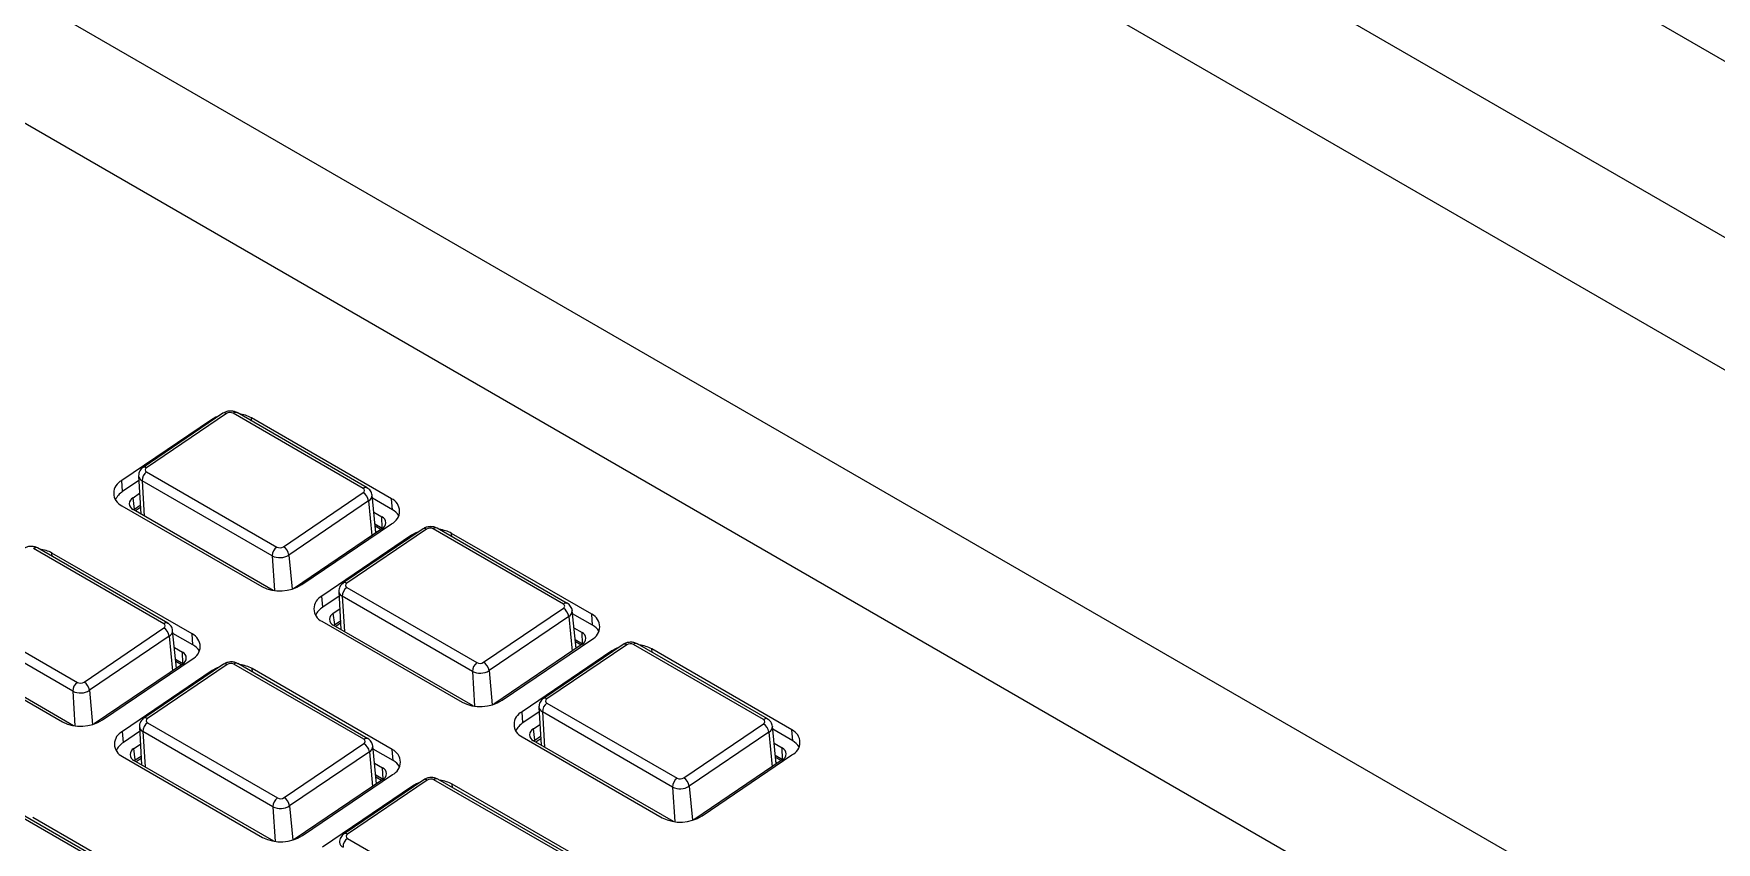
# Model space of a CAD drawing. Header units: millimetres. Extents: x 102 to 710, y 145 to 429.
# Drawn here: x 522.2 to 581.7, y 349.7 to 378.3 of the extents above; entities that cross this region are included whole.
import ezdxf

# ---------------------------------------------------------------- set-up
doc = ezdxf.new("R2010")
doc.units = ezdxf.units.MM

msp = doc.modelspace()

# ---------------------------------------------------------------- linework, layer by layer
at = {"color": 7, "linetype": 'Continuous', "lineweight": 25}
for p, q in [((617.3856, 356.8715), (492.4625, 428.988)), ((486.1588, 426.4077), (610.9479, 354.3685)), ((607.921, 351.432), (483.0837, 423.4991)), ((475.5553, 406.4033), (578.2449, 347.1219)), ((474.5393, 402.4909), (575.0017, 344.4953)), ((528.5296, 364.6475), (525.3597, 362.4973)), ((528.9327, 364.8762), (526.1151, 362.965)), ((529.0576, 364.8638), (526.24, 362.9525)), ((528.9351, 364.8778), (528.9327, 364.8762)), ((533.8896, 362.2221), (529.2934, 364.8754)), ((529.4283, 364.9004), (529.4338, 364.8975)), ((534.03, 362.2441), (529.4338, 364.8975)), ((534.8909, 361.8596), (529.9411, 364.7171)), ((525.9573, 362.664), (526.0337, 361.318)), ((526.1151, 362.965), (526.1175, 362.9665)), ((526.2404, 362.8045), (530.8366, 360.1512)), ((525.3906, 362.1084), (525.3597, 362.4973)), ((525.9666, 362.4991), (525.3906, 362.1084)), ((525.7626, 361.8936), (525.9922, 362.0493)), ((530.6757, 359.8407), (526.0795, 362.494)), ((531.0724, 360.1628), (533.8901, 362.0741)), ((534.0245, 362.2471), (534.03, 362.2441)), ((525.3624, 361.6113), (530.3122, 358.7538)), ((525.812, 361.4937), (525.7626, 361.8936)), ((530.7049, 358.6214), (525.7639, 361.4738)), ((525.7764, 361.4666), (525.812, 361.4937)), ((525.812, 361.4937), (526.0159, 361.6319)), ((526.0209, 361.5436), (525.8471, 361.4258)), ((534.082, 361.781), (531.2643, 359.8697)), ((534.3382, 360.6543), (534.2025, 361.9878)), ((534.2025, 361.9878), (534.2031, 361.9806)), ((534.9217, 361.4707), (534.2135, 361.8796)), ((534.9217, 361.4707), (534.8909, 361.8596)), ((531.7237, 358.8234), (534.8936, 360.9736)), ((534.2638, 361.3851), (534.551, 361.2193)), ((534.3065, 360.9659), (534.5634, 360.8176)), ((534.5138, 360.7734), (534.3144, 360.8885)), ((534.5634, 360.8176), (534.551, 361.2193)), ((534.5634, 360.8176), (534.5711, 360.813)), ((536.4994, 360.8184), (536.5049, 360.8154)), ((541.1011, 358.1621), (536.5049, 360.8154)), ((534.5523, 360.7995), (531.4289, 358.6809)), ((535.6007, 360.5654), (532.4308, 358.4152)), ((536.0038, 360.7942), (533.1861, 358.8829)), ((536.1287, 360.7818), (533.3111, 358.8705)), ((534.3742, 360.6787), (534.3333, 360.7023)), ((536.0062, 360.7957), (536.0038, 360.7942)), ((540.9607, 358.1401), (536.3645, 360.7934)), ((541.962, 357.7776), (537.0122, 360.635)), ((526.8455, 357.4439), (522.2493, 360.0973)), ((522.3842, 360.1222), (522.3897, 360.1193)), ((526.9859, 357.466), (522.3897, 360.1193)), ((527.8467, 357.0815), (522.897, 359.9389)), ((533.0284, 358.5819), (533.1047, 357.236)), ((533.1861, 358.8829), (533.1885, 358.8845)), ((533.3115, 358.7225), (537.9077, 356.0692)), ((519.1963, 358.0264), (523.7925, 355.373)), ((532.4616, 358.0263), (532.4308, 358.4152)), ((533.0377, 358.4171), (532.4616, 358.0263)), ((532.8337, 357.8115), (533.0632, 357.9672)), ((537.7468, 355.7586), (533.1506, 358.412)), ((538.1435, 356.0808), (540.9612, 357.9921)), ((541.0956, 358.165), (541.1011, 358.1621)), ((541.4093, 356.5722), (541.2736, 357.9057)), ((541.2736, 357.9057), (541.2741, 357.8985)), ((523.6315, 355.0625), (519.0353, 357.7158)), ((524.0283, 355.3847), (526.8459, 357.2959)), ((526.9804, 357.4689), (526.9859, 357.466)), ((532.4335, 357.5292), (537.3833, 354.6718)), ((532.8831, 357.4116), (532.8337, 357.8115)), ((537.776, 354.5393), (532.835, 357.3917)), ((532.8474, 357.3845), (532.8831, 357.4116)), ((532.8831, 357.4116), (533.0869, 357.5499)), ((533.0919, 357.4616), (532.9182, 357.3437)), ((541.153, 357.6989), (538.3354, 355.7877)), ((541.9928, 357.3887), (541.2846, 357.7975)), ((541.3349, 357.3031), (541.6221, 357.1372)), ((541.9928, 357.3887), (541.962, 357.7776)), ((518.3183, 356.8331), (523.268, 353.9757)), ((523.6608, 353.8432), (518.7198, 356.6956)), ((527.0378, 357.0028), (524.2202, 355.0915)), ((527.294, 355.8761), (527.1583, 357.2096)), ((527.1583, 357.2096), (527.1589, 357.2024)), ((527.8775, 356.6925), (527.1693, 357.1014)), ((527.8775, 356.6925), (527.8467, 357.0815)), ((541.6234, 356.7175), (538.5, 354.5988)), ((538.7948, 354.7414), (541.9646, 356.8916)), ((543.0749, 356.7121), (540.2572, 354.8009)), ((543.1998, 356.6997), (540.3821, 354.7884)), ((541.3776, 356.8838), (541.6345, 356.7355)), ((541.5849, 356.6913), (541.3854, 356.8065)), ((541.6345, 356.7355), (541.6221, 357.1372)), ((541.6345, 356.7355), (541.6422, 356.7309)), ((543.0772, 356.7137), (543.0749, 356.7121)), ((548.0318, 354.058), (543.4356, 356.7113)), ((543.5704, 356.7363), (543.576, 356.7334)), ((548.1722, 354.0801), (543.576, 356.7334)), ((524.6795, 354.0453), (527.8494, 356.1955)), ((527.2197, 356.6069), (527.5069, 356.4411)), ((527.2623, 356.1877), (527.5192, 356.0394)), ((527.4697, 355.9952), (527.2702, 356.1104)), ((527.5192, 356.0394), (527.5069, 356.4411)), ((542.6718, 356.4834), (539.5019, 354.3332)), ((541.4453, 356.5966), (541.4044, 356.6202)), ((549.033, 353.6956), (544.0833, 356.553)), ((527.5082, 356.0213), (524.3848, 353.9027)), ((528.5565, 355.7873), (525.3867, 353.6371)), ((528.9596, 356.016), (526.142, 354.1048)), ((529.0846, 356.0036), (526.2669, 354.0923)), ((527.5192, 356.0394), (527.527, 356.0348)), ((528.962, 356.0176), (528.9596, 356.016)), ((533.9165, 353.3619), (529.3204, 356.0152)), ((529.4552, 356.0402), (529.4607, 356.0373)), ((534.0569, 353.3839), (529.4607, 356.0373)), ((534.9178, 352.9994), (529.968, 355.8569)), ((539.5327, 353.9443), (539.5019, 354.3332)), ((540.1088, 354.335), (539.5327, 353.9443)), ((540.0994, 354.4999), (540.1758, 353.154)), ((544.8178, 351.6766), (540.2216, 354.3299)), ((540.2572, 354.8009), (540.2596, 354.8024)), ((540.3826, 354.6404), (544.9788, 351.9871)), ((525.9842, 353.8038), (526.0606, 352.4578)), ((526.142, 354.1048), (526.1444, 354.1063)), ((526.2673, 353.9443), (530.8635, 351.291)), ((539.9048, 353.7295), (540.1343, 353.8852)), ((539.9542, 353.3296), (539.9048, 353.7295)), ((545.2146, 351.9987), (548.0322, 353.91)), ((548.1667, 354.083), (548.1722, 354.0801)), ((548.4803, 352.4902), (548.3446, 353.8237)), ((548.3446, 353.8237), (548.3452, 353.8165)), ((549.0638, 353.3066), (548.3556, 353.7155)), ((549.0638, 353.3066), (549.033, 353.6956)), ((525.4175, 353.2481), (525.3867, 353.6371)), ((525.9936, 353.6389), (525.4175, 353.2481)), ((525.7896, 353.0333), (526.0191, 353.189)), ((530.7026, 350.9805), (526.1064, 353.6338)), ((531.0993, 351.3026), (533.917, 353.2139)), ((534.0514, 353.3868), (534.0569, 353.3839)), ((534.3651, 351.7941), (534.2294, 353.1276)), ((534.2294, 353.1276), (534.23, 353.1204)), ((539.5046, 353.4472), (544.4543, 350.5898)), ((544.8471, 350.4573), (539.9061, 353.3097)), ((539.9185, 353.3025), (539.9542, 353.3296)), ((539.9542, 353.3296), (540.158, 353.4678)), ((540.163, 353.3796), (539.9892, 353.2617)), ((548.2241, 353.6169), (545.4064, 351.7056)), ((548.406, 353.221), (548.6932, 353.0552)), ((525.3893, 352.7511), (530.3391, 349.8936)), ((525.8389, 352.6335), (525.7896, 353.0333)), ((530.7318, 349.7612), (525.7908, 352.6136)), ((525.8033, 352.6064), (525.8389, 352.6335)), ((525.8389, 352.6335), (526.0428, 352.7717)), ((526.0478, 352.6834), (525.874, 352.5655)), ((534.1089, 352.9208), (531.2912, 351.0095)), ((534.9486, 352.6105), (534.2404, 353.0193)), ((534.2907, 352.5249), (534.5779, 352.3591)), ((534.9486, 352.6105), (534.9178, 352.9994)), ((548.6944, 352.6354), (545.5711, 350.5168)), ((545.8658, 350.6594), (549.0357, 352.8095)), ((548.4486, 352.8018), (548.7055, 352.6535)), ((548.656, 352.6093), (548.4565, 352.7244)), ((548.5163, 352.5146), (548.4755, 352.5382)), ((548.7055, 352.6535), (548.6932, 353.0552)), ((548.7055, 352.6535), (548.7133, 352.6489)), ((534.5792, 351.9393), (531.4559, 349.8207)), ((531.7506, 349.9632), (534.9205, 352.1134)), ((536.0307, 351.934), (533.213, 350.0227)), ((536.1556, 351.9215), (533.338, 350.0103)), ((534.3334, 352.1057), (534.5903, 351.9574)), ((534.5407, 351.9132), (534.3413, 352.0283)), ((534.5903, 351.9574), (534.5779, 352.3591)), ((534.5903, 351.9574), (534.598, 351.9528)), ((536.0331, 351.9355), (536.0307, 351.934)), ((540.9876, 349.2799), (536.3914, 351.9332)), ((536.5263, 351.9581), (536.5318, 351.9552)), ((541.128, 349.3019), (536.5318, 351.9552)), ((535.6276, 351.7052), (532.4577, 349.555)), ((541.9889, 348.9174), (537.0391, 351.7748)), ((526.168, 348.1059), (521.5718, 350.7592)), ((526.3084, 348.128), (521.7122, 350.7813)), ((527.1692, 347.7434), (522.2195, 350.6009)), ((533.213, 350.0227), (533.2154, 350.0243)), ((533.3384, 349.8623), (537.9346, 347.2089))]:
    msp.add_line(p, q, dxfattribs=at)
at = {"color": 8, "linetype": 'Continuous', "lineweight": 25}
for p, q in [((528.533, 364.6051), (528.5296, 364.6475)), ((529.9505, 364.5992), (529.9411, 364.7171)), ((526.0795, 362.494), (526.1578, 361.2464)), ((525.7928, 361.4571), (525.812, 361.4937)), ((534.082, 361.781), (534.1972, 360.5586)), ((534.5634, 360.8176), (534.5685, 360.811)), ((535.604, 360.523), (535.6007, 360.5654)), ((537.0215, 360.5172), (537.0122, 360.635)), ((522.9063, 359.8211), (522.897, 359.9389)), ((530.6757, 359.8407), (530.7526, 358.6147)), ((531.2643, 359.8697), (531.3778, 358.6649)), ((533.1506, 358.412), (533.2288, 357.1644)), ((532.8639, 357.375), (532.8831, 357.4116)), ((541.153, 357.6989), (541.2682, 356.4766)), ((527.0378, 357.0028), (527.153, 355.7804)), ((541.6345, 356.7355), (541.6396, 356.729)), ((542.6751, 356.441), (542.6718, 356.4834)), ((544.0926, 356.4351), (544.0833, 356.553)), ((527.5192, 356.0394), (527.5244, 356.0329)), ((528.5599, 355.7449), (528.5565, 355.7873)), ((529.9774, 355.739), (529.968, 355.8569)), ((537.7468, 355.7586), (537.8237, 354.5326)), ((538.3354, 355.7877), (538.4489, 354.5829)), ((523.6315, 355.0625), (523.7085, 353.8365)), ((524.2202, 355.0915), (524.3337, 353.8867)), ((540.2216, 354.3299), (540.2999, 353.0823)), ((526.1064, 353.6338), (526.1847, 352.3862)), ((539.935, 353.293), (539.9542, 353.3296)), ((548.2241, 353.6169), (548.3393, 352.3945)), ((525.8197, 352.5969), (525.8389, 352.6335)), ((534.1089, 352.9208), (534.2241, 351.6984)), ((548.7055, 352.6535), (548.7107, 352.6469)), ((534.5903, 351.9574), (534.5955, 351.9508)), ((535.631, 351.6628), (535.6276, 351.7052)), ((537.0485, 351.657), (537.0391, 351.7748)), ((544.8178, 351.6766), (544.8948, 350.4506)), ((545.4064, 351.7056), (545.52, 350.5008)), ((530.7026, 350.9805), (530.7795, 349.7544)), ((531.2912, 351.0095), (531.4048, 349.8047))]:
    msp.add_line(p, q, dxfattribs=at)
at = {"color": 7, "linetype": 'Continuous', "lineweight": 25, "flags": 128}
for points in [[(528.7858, 364.7766), (528.6806, 364.7328), (528.5296, 364.6475)], [(535.8569, 360.6945), (535.7517, 360.6508), (535.6007, 360.5654)], [(542.9279, 356.6125), (542.8228, 356.5688), (542.6718, 356.4834)], [(528.8127, 355.9164), (528.7075, 355.8726), (528.5565, 355.7873)], [(535.8838, 351.8343), (535.7786, 351.7906), (535.6276, 351.7052)]]:
    msp.add_lwpolyline(points, dxfattribs=at)
at = {"color": 8, "linetype": 'Continuous', "lineweight": 25}
for centre, radius, start, end in [((528.9853, 364.7738), 0.1155, 51.213073, 115.767636), ((529.3817, 364.7756), 0.1332, 69.511311, 131.466847), ((526.1723, 362.6892), 0.2162, 185.324922, 244.572934), ((526.1671, 362.8577), 0.1196, 52.450148, 114.518646), ((533.9779, 362.1223), 0.1332, 69.494397, 131.47016), ((533.9694, 361.9858), 0.2337, 298.790475, 358.725667), ((536.4527, 360.6935), 0.1332, 69.511311, 131.466847), ((536.0564, 360.6917), 0.1155, 51.213695, 115.766944), ((522.3375, 359.9974), 0.1333, 69.515786, 131.461947), ((533.2434, 358.6072), 0.2162, 185.325018, 244.572881), ((533.2382, 358.7757), 0.1196, 52.452067, 114.516516), ((541.0489, 358.0402), 0.1332, 69.494397, 131.47016), ((541.0405, 357.9037), 0.2337, 298.791629, 358.724513), ((526.9337, 357.3441), 0.1332, 69.497674, 131.465634), ((526.9252, 357.2076), 0.2337, 298.793943, 358.721453), ((543.1274, 356.6097), 0.1155, 51.210924, 115.770277), ((543.5238, 356.6115), 0.1332, 69.511311, 131.466847), ((529.0122, 355.9136), 0.1155, 51.206335, 115.774304), ((529.4086, 355.9154), 0.1333, 69.515786, 131.461947), ((540.3144, 354.5252), 0.2162, 185.324658, 244.573068), ((540.3092, 354.6936), 0.1196, 52.452318, 114.516546), ((526.1992, 353.829), 0.2162, 185.326347, 244.571085), ((526.194, 353.9975), 0.1196, 52.45905, 114.509533), ((548.12, 353.9582), 0.1332, 69.494397, 131.47016), ((548.1116, 353.8217), 0.2337, 298.791629, 358.724513), ((534.0048, 353.262), 0.1332, 69.497674, 131.465634), ((533.9963, 353.1256), 0.2337, 298.795097, 358.720298), ((536.0833, 351.8316), 0.1154, 51.203566, 115.777636), ((536.4797, 351.8333), 0.1333, 69.515786, 131.461947), ((533.2703, 349.747), 0.2162, 185.325987, 244.571272), ((533.2651, 349.9154), 0.1196, 52.459301, 114.509563)]:
    msp.add_arc(centre, radius, start, end, dxfattribs=at)
at = {"color": 7, "linetype": 'Continuous', "lineweight": 25}
for centre, radius, start, end in [((529.1858, 364.6618), 0.2392, 63.255696, 122.390312), ((529.37, 363.6755), 1.1879, 61.26198, 83.400504), ((526.4624, 362.4925), 0.3829, 125.429792, 179.774106), ((526.2744, 362.8786), 0.0815, 114.956146, 245.391064), ((525.5656, 362.0549), 0.4879, 114.956083, 245.391915), ((525.7506, 361.5325), 0.6791, 122.014771, 154.996084), ((533.8557, 362.148), 0.0815, 294.955463, 65.393791), ((533.6679, 361.7193), 0.4186, 8.475399, 57.947926), ((525.8602, 361.684), 0.2312, 114.956343, 245.391453), ((534.6877, 361.416), 0.4879, 294.956015, 65.391994), ((534.6291, 360.9233), 0.6207, 33.117972, 61.878417), ((534.4548, 361.0091), 0.2312, 294.955502, 65.392881), ((536.2569, 360.5798), 0.2392, 63.255474, 122.390533), ((536.4411, 359.5935), 1.1879, 61.262024, 83.40046), ((522.3259, 358.8974), 1.1878, 61.261078, 83.401406), ((531.0586, 359.8392), 0.3829, 125.429792, 179.774106), ((530.9444, 360.374), 0.5972, 243.256304, 302.390608), ((530.9443, 360.3648), 0.2392, 243.256631, 302.390051), ((530.8503, 359.808), 0.4186, 8.475232, 57.948366), ((530.9566, 360.0327), 1.432, 243.256362, 302.390513), ((533.5335, 358.4105), 0.3829, 125.429792, 179.774106), ((533.3454, 358.7966), 0.0815, 114.95578, 245.39143), ((532.6367, 357.9729), 0.4879, 114.956125, 245.391884), ((532.8217, 357.4505), 0.6791, 122.014794, 154.996199), ((540.9268, 358.066), 0.0815, 294.955618, 65.393126), ((540.739, 357.6372), 0.4186, 8.475531, 57.947907), ((526.8115, 357.3698), 0.0815, 294.955953, 65.392275), ((526.6238, 356.9411), 0.4186, 8.475127, 57.948471), ((532.9313, 357.6019), 0.2312, 114.956189, 245.391473), ((541.7588, 357.334), 0.4879, 294.955786, 65.392223), ((541.7002, 356.8412), 0.6208, 33.118463, 61.878049), ((527.6435, 356.6378), 0.4879, 294.955753, 65.392257), ((527.585, 356.1451), 0.6207, 33.116567, 61.880361), ((541.5258, 356.9271), 0.2312, 294.95582, 65.392922), ((543.3279, 356.4977), 0.2392, 63.255585, 122.390222), ((543.5121, 355.5114), 1.1879, 61.262108, 83.400377), ((527.4106, 356.2309), 0.2312, 294.955973, 65.392049), ((538.1297, 355.7571), 0.3829, 125.429792, 179.774106), ((538.0153, 356.2828), 0.2392, 243.256991, 302.389891), ((537.9213, 355.726), 0.4186, 8.475363, 57.948347), ((529.2127, 355.8016), 0.2392, 63.256674, 122.390408), ((529.3969, 354.8154), 1.1878, 61.261122, 83.401362), ((538.0155, 356.2919), 0.5972, 243.256355, 302.390557), ((524.0144, 355.061), 0.3829, 125.429665, 179.773965), ((523.9003, 355.5958), 0.5972, 243.256665, 302.390247), ((523.9001, 355.5866), 0.2392, 243.255596, 302.391486), ((523.8061, 355.0299), 0.4186, 8.47498, 57.948345), ((538.0277, 355.9506), 1.432, 243.256226, 302.390649), ((539.7078, 353.8908), 0.4879, 114.956154, 245.391855), ((540.6046, 354.3284), 0.3829, 125.429792, 179.774106), ((540.4165, 354.7145), 0.0815, 114.956366, 245.391353), ((523.9124, 355.2545), 1.432, 243.256384, 302.390491), ((526.4893, 353.6323), 0.3829, 125.429665, 179.773965), ((526.3013, 354.0184), 0.0815, 114.956278, 245.39195), ((539.8927, 353.3685), 0.6791, 122.014567, 154.996647), ((540.0023, 353.5199), 0.2312, 114.956058, 245.391603), ((547.9978, 353.9839), 0.0815, 294.954877, 65.393867), ((547.8101, 353.5552), 0.4186, 8.475531, 57.947907), ((548.8298, 353.2519), 0.4879, 294.956045, 65.391965), ((525.5925, 353.1947), 0.4879, 114.956192, 245.391817), ((525.7775, 352.6723), 0.6791, 122.015059, 154.995791), ((533.8826, 353.2878), 0.0815, 294.956108, 65.391611), ((533.6948, 352.8591), 0.4186, 8.475259, 57.948451), ((548.7712, 352.7592), 0.6208, 33.118459, 61.87793), ((525.8871, 352.8237), 0.2312, 114.955973, 245.392049), ((534.7146, 352.5558), 0.4879, 294.955524, 65.392486), ((534.6561, 352.0631), 0.6207, 33.117058, 61.879993), ((548.5969, 352.845), 0.2312, 294.955792, 65.392591), ((534.4817, 352.1489), 0.2312, 294.956291, 65.39209), ((536.2838, 351.7195), 0.2392, 63.256785, 122.390097), ((536.468, 350.7333), 1.1878, 61.261206, 83.401279), ((545.2007, 351.6751), 0.3829, 125.429792, 179.774106), ((545.0864, 352.2007), 0.2392, 243.256519, 302.390362), ((544.9924, 351.6439), 0.4186, 8.475363, 57.948347), ((530.9712, 351.5046), 0.2392, 243.255956, 302.391325), ((530.8772, 350.9478), 0.4186, 8.475112, 57.948326), ((545.0866, 352.2099), 0.5972, 243.256355, 302.390557), ((531.0855, 350.979), 0.3829, 125.429665, 179.773965), ((530.9713, 351.5138), 0.5972, 243.256716, 302.390196), ((545.0987, 351.8686), 1.432, 243.256377, 302.390498), ((530.9835, 351.1725), 1.432, 243.256248, 302.390627), ((533.5604, 349.5503), 0.3829, 125.429665, 179.773965), ((533.3724, 349.9364), 0.0815, 114.956863, 245.391874)]:
    msp.add_arc(centre, radius, start, end, dxfattribs=at)
for points, knots in [([(529.4284, 364.9004), (529.3919, 364.9167), (529.319, 364.9494), (529.18, 364.9582), (529.0419, 364.9363), (528.9707, 364.8973), (528.9351, 364.8778)], [0, 0, 0, 0, 0.2511967, 0.5016001, 0.7511991, 1, 1, 1, 1]), ([(526.1174, 362.9665), (526.0944, 362.9489), (526.0472, 362.9129), (525.9953, 362.8397), (525.9606, 362.7564), (525.9583, 362.6976), (525.9571, 362.6679)], [0, 0, 0, 0, 0.2356894, 0.4833049, 0.7393844, 1, 1, 1, 1]), ([(534.2031, 361.9807), (534.1987, 362.0084), (534.1902, 362.0635), (534.1501, 362.1382), (534.0952, 362.2022), (534.0477, 362.2323), (534.0246, 362.247)], [0, 0, 0, 0, 0.25974131, 0.51531802, 0.76314354, 1, 1, 1, 1]), ([(536.4994, 360.8183), (536.463, 360.8347), (536.3901, 360.8674), (536.2511, 360.8762), (536.113, 360.8543), (536.0417, 360.8152), (536.0062, 360.7957)], [0, 0, 0, 0, 0.251197, 0.5016002, 0.7511992, 1, 1, 1, 1]), ([(522.3842, 360.1222), (522.3477, 360.1386), (522.2749, 360.1713), (522.1359, 360.1801), (521.9978, 360.1582), (521.9265, 360.1191), (521.8909, 360.0996)], [0, 0, 0, 0, 0.2511955, 0.5015984, 0.7511996, 1, 1, 1, 1]), ([(533.1885, 358.8845), (533.1655, 358.8669), (533.1182, 358.8309), (533.0663, 358.7577), (533.0317, 358.6744), (533.0294, 358.6155), (533.0282, 358.5858)], [0, 0, 0, 0, 0.2356897, 0.4833053, 0.7393853, 1, 1, 1, 1]), ([(541.2741, 357.8986), (541.2698, 357.9264), (541.2613, 357.9815), (541.2212, 358.0562), (541.1662, 358.1202), (541.1188, 358.1503), (541.0956, 358.165)], [0, 0, 0, 0, 0.2597419, 0.5153192, 0.763143, 1, 1, 1, 1]), ([(527.1589, 357.2025), (527.1546, 357.2303), (527.1461, 357.2853), (527.106, 357.3601), (527.051, 357.4241), (527.0036, 357.4542), (526.9804, 357.4689)], [0, 0, 0, 0, 0.25974002, 0.51531663, 0.76314092, 1, 1, 1, 1]), ([(543.5705, 356.7363), (543.534, 356.7527), (543.4612, 356.7854), (543.3222, 356.7941), (543.1841, 356.7722), (543.1128, 356.7332), (543.0772, 356.7137)], [0, 0, 0, 0, 0.2511955, 0.5015989, 0.7511991, 1, 1, 1, 1]), ([(529.4553, 356.0402), (529.4188, 356.0565), (529.3459, 356.0892), (529.2069, 356.098), (529.0688, 356.0761), (528.9976, 356.0371), (528.962, 356.0176)], [0, 0, 0, 0, 0.2511958, 0.5015985, 0.7511998, 1, 1, 1, 1]), ([(540.2596, 354.8024), (540.2365, 354.7849), (540.1893, 354.7488), (540.1374, 354.6756), (540.1028, 354.5924), (540.1004, 354.5335), (540.0992, 354.5038)], [0, 0, 0, 0, 0.2356896, 0.483305, 0.7393841, 1, 1, 1, 1]), ([(526.1443, 354.1063), (526.1213, 354.0887), (526.0741, 354.0527), (526.0222, 353.9795), (525.9875, 353.8962), (525.9852, 353.8374), (525.984, 353.8077)], [0, 0, 0, 0, 0.23568609, 0.48330397, 0.73938736, 1, 1, 1, 1]), ([(548.3452, 353.8166), (548.3409, 353.8443), (548.3323, 353.8994), (548.2922, 353.9742), (548.2373, 354.0382), (548.1899, 354.0683), (548.1667, 354.083)], [0, 0, 0, 0, 0.2597419, 0.5153192, 0.763143, 1, 1, 1, 1]), ([(534.23, 353.1204), (534.2257, 353.1482), (534.2171, 353.2033), (534.177, 353.278), (534.1221, 353.342), (534.0746, 353.3721), (534.0515, 353.3868)], [0, 0, 0, 0, 0.2597406, 0.5153179, 0.7631404, 1, 1, 1, 1]), ([(536.5263, 351.9581), (536.4899, 351.9745), (536.417, 352.0072), (536.278, 352.016), (536.1399, 351.9941), (536.0687, 351.955), (536.0331, 351.9355)], [0, 0, 0, 0, 0.2511943, 0.5015972, 0.7511996, 1, 1, 1, 1]), ([(533.2154, 350.0243), (533.1924, 350.0067), (533.1452, 349.9707), (533.0932, 349.8975), (533.0586, 349.8142), (533.0563, 349.7553), (533.0551, 349.7256)], [0, 0, 0, 0, 0.235686, 0.4833037, 0.7393862, 1, 1, 1, 1])]:
    msp.add_open_spline(points, degree=3, knots=knots, dxfattribs=at)

doc.saveas('drawing.dxf')
